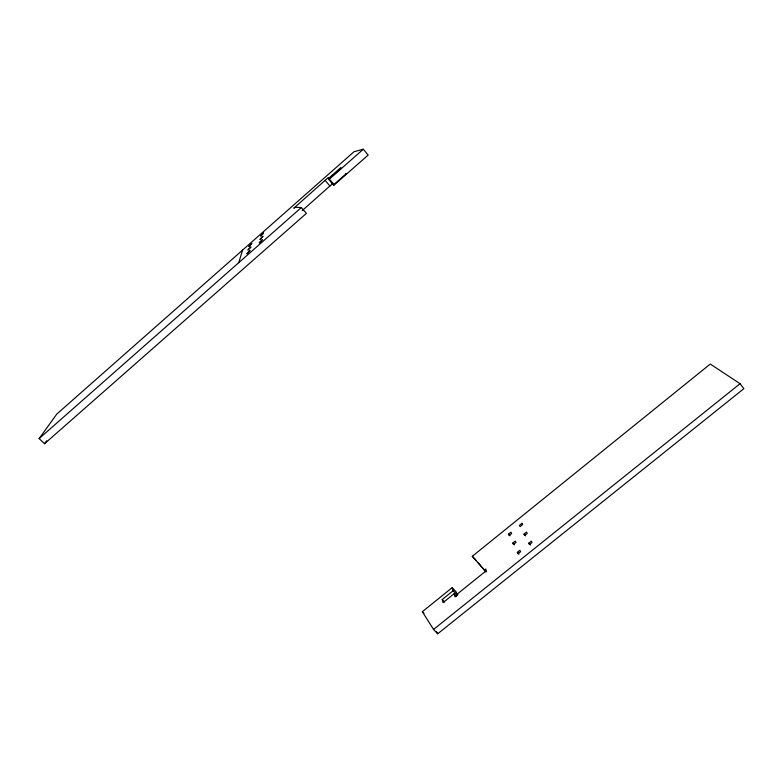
<?xml version="1.0" encoding="UTF-8"?>
<svg xmlns="http://www.w3.org/2000/svg" width="783" height="783" viewBox="0 0 783 783"><rect width="100%" height="100%" fill="white"/><g stroke="black" fill="none" stroke-linecap="round" stroke-linejoin="round"><path stroke-width="1.17" d="M238.756 262.687L242.564 250.1M330.906 180.873L333.323 184.132L328.478 178.455L340.791 167.601L341.134 168.149L328.733 179.082L333.822 185.287L368.167 155.063L363.312 149.23L354.053 151.696L56.797 414.08L39.15 438.588L44.553 443.726L46.628 440.741M44.553 443.726L306.407 213.368L301.318 207.544L295.328 207.309L293.801 208.2L328.155 177.663L328.478 178.455M328.919 179.552L363.312 149.23M39.15 438.588L301.318 207.544M332.961 183.291L302.238 210.588M485.94 571.884L472.296 556.302L710.269 364.036L740.052 383.709L743.85 388.681L437.726 633.77L433.537 629.463L422.35 611.699L452.163 587.671L456.156 591.899L457.164 594.972L455.334 596.431M508.51 534.163L510.966 532.176L511.612 533.487L509.146 535.484L508.51 534.163L510.056 535.885M456.528 596.284L454.101 593.729L443.1 602.587L442.199 599.533L453.142 590.725L452.163 587.671M512.836 543.079L515.341 541.063L516.017 542.423L513.501 544.449L512.836 543.079L514.411 544.831M524.013 534.084L526.528 532.058L527.233 533.399L524.708 535.425L524.013 534.084L525.589 535.846M484.334 570.151L485.724 569.026L486.37 570.641L457.605 593.778L457.879 594.62L455.099 596.852L454.101 593.729M517.338 552.367L519.902 550.302L520.607 551.721L518.033 553.787L517.338 552.367L518.953 554.139M528.75 543.196L531.324 541.131L532.058 542.521L529.474 544.596L528.75 543.196L530.355 544.988M433.537 629.463L740.052 383.709M422.35 611.699L423.955 613.363M442.199 599.533L444.617 602.068M453.142 590.725L457.164 594.972M472.296 556.302L476.181 560.491M477.699 562.243L486.067 571.854M325.111 180.344L329.995 186.148M328.733 179.082L332.912 183.976M436.464 631.783L437.726 633.77M345.626 173.307L345.998 173.895L333.607 184.788L333.822 185.287M262.227 239.813L259.339 242.789L262.227 239.813M262.892 236.407L260.073 239.304L262.892 236.407M263.528 233.148L260.768 235.977L263.528 233.148M249.914 250.668L246.997 253.672L249.914 250.668M250.854 247.027L248.005 249.953L250.854 247.027M251.744 243.533L248.965 246.391L251.744 243.533M521.928 523.338L519.452 525.334L520.127 526.616L522.604 524.62L521.928 523.338"/></g></svg>
